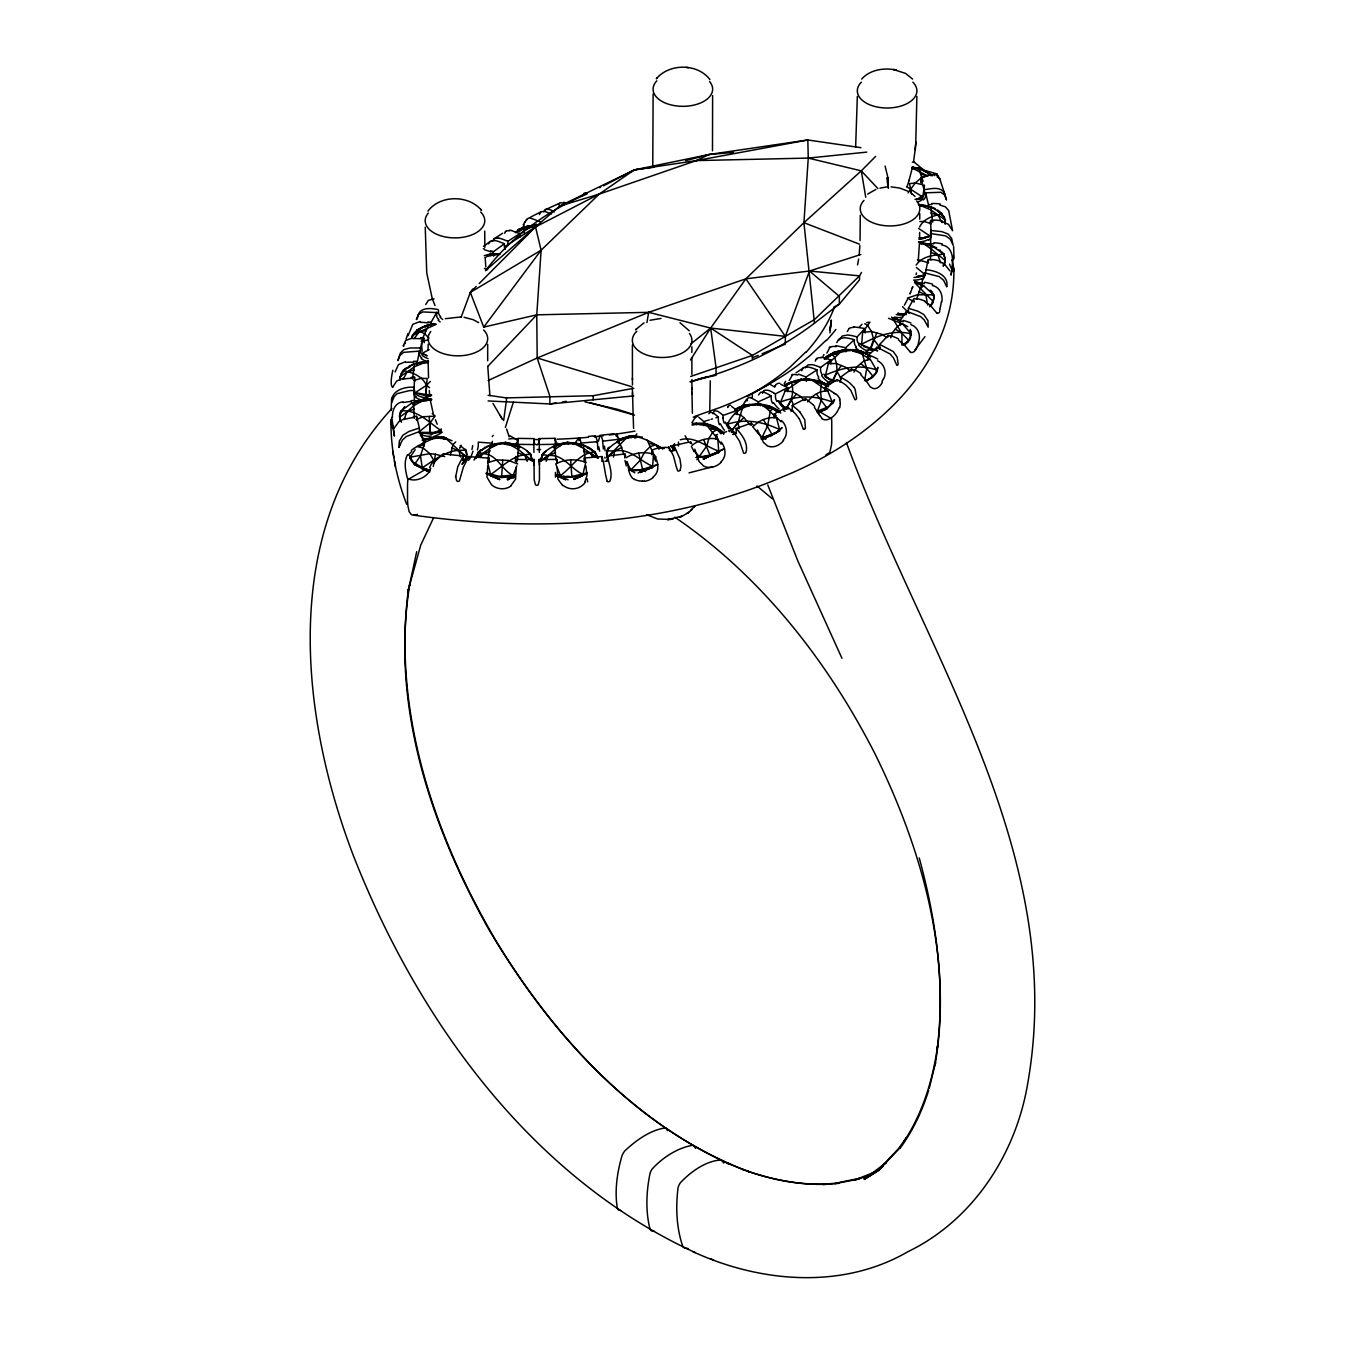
<?xml version="1.0" encoding="UTF-8"?>
<svg xmlns="http://www.w3.org/2000/svg" width="1345" height="1345" viewBox="0 0 1345 1345"><rect width="100%" height="100%" fill="white"/><g stroke="black" fill="none" stroke-linecap="round" stroke-linejoin="round"><path stroke-width="1.5" d="M414.462 400.457L414.462 403.113A5.918 4.724 10 0 0 414.697 404.492M411.183 377.357L414.563 377.239L414.563 380.013A5.918 4.892 -10.1 0 0 414.815 381.408M400.222 444.287L402.542 439.882L406.308 436.52L420.262 431.241L424.028 443.043M435.645 460.881A48.487 25.622 -68.6 0 1 439.142 457.451L443.346 453.887L463.252 456.056L463.252 458.779A5.918 1.748 -77.3 0 0 464.126 461.352M483.477 246.37L489.765 241.797A10.508 6.557 55.5 0 1 491.211 240.873L495.313 240.654A32.616 20.427 55.6 0 1 498.238 241.377L504.392 243.714L504.392 246.438A5.968 3.749 55.1 0 0 505.132 249.413M524.533 233.66L523.474 227.54L536.689 224.279M517.287 459.435L534.015 459.654L534.184 479.862L535.478 484.805A1.799 1.614 1.5 0 0 538.202 484.822L539.463 479.862L539.429 459.654L556.78 459.351L556.914 461.486M559.923 445.884L556.292 442.488L554.964 438.319L539.227 438.588L538.723 443.144L537.058 444.943L534.587 443.917L533.83 440L533.915 452.424M541.06 458.04L540.892 460.377L543.212 453.265L541.06 458.662M542.237 455.888L542.237 454.492C553.636 442.471 571.44 439.462 586.319 446.271M543.212 454.072L544.456 451.903M556.342 446.221L556.342 444.808L567.674 442.236L583.192 445.094L594.86 451.903L597.953 458.124L582.923 447.952L574.063 443.631L562.513 444.203L553.198 446.574L555.031 449.314L555.888 459.973M556.679 463.319L556.729 461.234M568.128 479.812L555.67 474.382M558.898 444.438L561.554 444.001M556.578 475.911L565.774 479.812L560.831 476.685L555.754 463.941C564.967 459.082 576.114 458.46 585.747 462.461L582.604 475.609L573.844 479.425L577.358 477.341M587.294 473.44C580.014 477.122 571.541 477.694 563.538 476.803L558.192 475.004M566.312 476.954L563.538 475.979M569.103 477.156L587.294 472.835M571.894 477.391L570.667 460.057M575.408 443.615L572.634 444.069L578.115 443.749L580.754 445.414M578.115 445.145L578.115 443.749M587.883 448.255L587.883 446.859L594.86 451.903L597.583 456.779M589.951 448.255L594.86 453.299M594.406 436.738L594.91 435.797L595.684 436.688A25.673 3.598 84.4 0 1 595.885 437.075L596.188 437.797A56.944 7.969 84.3 0 1 597.029 440.067L597.583 444.354A5.935 0.925 83.9 0 0 597.97 449.566M584.369 460.326L584.302 458.006L602.056 456.543L601.887 461.352M607.167 481.375A1.833 1.631 -20.1 0 0 609.907 481.107C614.261 470.077 604.796 458.309 608.125 447.969M606.629 454.98L606.595 452.643M642.389 437.091C629.208 435.931 615.287 440.101 606.83 450.743L606.595 453.45M606.948 456.695L606.629 454.358M607.352 449.432L609.167 447.179M607.537 458.595L606.948 455.888M608.394 459.839L607.537 457.182L625.98 438.453L629.712 436.049L638.959 436.57M617.843 441.194L620.146 439.159L629.712 436.049C641.985 435.999 652.459 442.993 662.799 448.726L661.942 448.272M620.146 439.983L622.601 438.487M625.19 437.747L622.601 439.092M627.846 438.369L627.846 436.974L630.57 436.923M626.451 461.688L631.377 470.75L634.874 472.868M634.554 479.459C630.67 478.669 628.619 469.977 628.619 470.162L634.167 470.599L628.619 469.355L627.274 461.907M634.167 470.599C643.33 471.288 678.754 455.249 640.153 472.515L645.112 469.001M636.975 470.464L639.766 469.573M638.085 473.036L645.146 468.749M645.146 469.573L647.718 468.211M647.718 468.817L650.173 467.337M650.879 467.102L640.102 472.398L652.493 467.522L653.569 454.173L647.214 440.118M653.132 93.965L652.779 165.334M651.938 451.886C649.5 448.036 671.02 445.935 668.768 448.591M670.802 445.599L674.736 450.625M673.189 449.364L671.878 446.826L674.517 444.119L671.878 446.826M693.751 424.583L693.751 423.776C704.461 421.641 715.893 425.339 723.711 432.905L723.694 434.3M696.542 424.734L696.542 423.339L692.675 423.507M692.978 423.625L708.025 425.877L723.711 432.905L717.104 429.677L712.934 431.964L708.949 438.268L706.781 446.036L696.878 459.755M699.35 424.448L696.542 423.339M701.821 456.527L696.222 457.468L701.821 456.527C713.506 456.543 744.239 437.68 703.923 458.998M701.821 457.334L704.578 456.308M704.578 456.93L707.268 455.753M707.571 425.726L707.571 424.331L705.083 423.288L691.885 424.986M704.881 424.129L710.16 425.239L722.383 431.745M703.401 459.183L712.312 454.408M712.615 426.735L710.16 425.239M712.615 95.613L712.48 150.808M712.312 455.215L714.666 453.601M714.952 427.744L712.615 426.113M714.666 454.223L716.835 452.492M717.104 429.072L717.104 427.676L714.952 426.937M708.815 413.705L710.496 412.226L712.783 412.797A25.639 10.491 71.6 0 1 713.338 413.117L714.245 413.705A56.91 23.268 71.6 0 1 716.7 415.639L718.314 417.034L718.314 419.724A5.935 2.522 71.1 0 0 719.457 424.717M716.835 453.299L718.835 452.458L717.793 439.109L705.083 423.288M734.807 409.569L743.247 405.534L759.135 403.5L775.208 409.687L778.873 412.545L778.873 411.15C762.245 398.053 735.95 404.61 727.561 424.179L727.561 425.592C744.474 442.589 730.032 430.4 727.09 422.868M729.293 430.77L731.411 430.097L731.411 432.434M750.022 424.852L744.02 417.74L738.052 422.683L732.067 430.097L732.067 431.51L735.799 433.258M734.807 410.175L736.841 408.359M736.841 409.166L739.044 408.476L739.044 407.081L743.919 406.493M741.414 406.509L739.044 408.476M749.232 405.887L749.232 404.475L754.797 405.097L752.006 404.492M752.309 397.38L752.309 393.564A307.097 177.305 0 0 0 790.49 366.714L805.588 352.188M760.396 405.736L760.396 404.341M778.873 411.15L772.904 408.577L770.265 411.2L767.692 425.726L761.69 438.167L776.115 432.451L782.101 427.643L776.115 433.073L762.48 439.529M765.793 406.207L763.119 404.996M764.397 437.444L767.02 436.15M768.348 406.98L765.793 405.602M767.003 436.755L769.525 435.326M770.786 408.073L770.786 406.678L768.348 406.156M758.479 394.926L760.665 392.202L764.111 392.353A25.689 13.5 64.2 0 1 764.834 392.606L766.011 393.093A56.961 29.943 64.2 0 1 769.155 394.741L771.223 395.951L771.223 398.641A5.935 3.194 63.6 0 0 772.702 403.5M762.212 439.411L779.579 430.921L779.579 429.526L776.435 417.774L766.936 408.46L759.135 403.5M774.182 415.723C772.484 412.663 789.061 406.711 788.052 409.099M803.032 368.295A10.508 6.557 55.4 0 1 804.444 367.303L808.564 367.084A25.689 16.09 55.6 0 1 809.421 367.252L811.388 367.79A59.785 37.425 55.6 0 1 814.549 368.9L817.02 369.892L817.02 372.582A5.935 3.732 55.1 0 0 818.819 377.256M853.756 387.108A10.508 6.574 55.6 0 1 855.168 389.462L856.63 398.355A1.833 1.11 -74.4 0 1 854.865 399.583L850.813 390.353L846.139 385.309A36.853 23.067 55.5 0 0 842.289 382.619L837.078 379.576L837.078 381.375M840.608 379.862L840.608 377.155L851.637 369.118L854.31 370.48M836.792 342.605L838.507 339.579A10.508 7.414 44.9 0 1 840.104 338.436L844.761 337.763A25.639 18.157 45.1 0 1 845.719 337.847L848.577 338.284A62.744 44.402 45.1 0 1 851.536 338.923L854.327 339.663L854.327 342.353A5.935 4.22 44.5 0 0 856.345 346.825M853.84 326.835L864.902 328.533L857.084 336.923L857.084 339.596A5.935 4.136 45.9 0 0 859.085 344.101M857.337 96.453L855.639 146.891M879.21 349.145A5.968 4.237 44.4 0 0 879.731 347.161L879.748 344.454L893.231 351.533L897.182 357.064L898.174 363.923A1.833 0.908 -80.9 0 1 896.812 365.285L893.5 357.921L890.104 353.97L877.007 347.195L876.99 348.977M908.043 312.578A5.968 4.59 31.4 0 0 908.363 310.998L908.379 308.291L917.878 311.216L923.813 314.545L927.949 320.598L928.185 327.188L924.234 319.959L920.737 316.647L906.513 311.267L906.513 312.864M916.886 96.47L915.743 143.579M919.745 219.235L919.761 213.569M946.611 286.687L943.602 280.264L939.096 276.549L924.62 272.9L924.62 275.422A5.968 4.808 18.5 0 1 922.334 279.256M931.059 174.867A48.487 32.751 -55.8 0 0 926.436 176.128L920.972 178.128L924.721 192.335A5.918 4.506 -34 0 1 922.519 196.723M931.446 259.955L928.084 259.518L925.562 272.48A5.968 4.808 15.9 0 1 925.41 273.573M925.646 192.823L925.646 195.529A5.935 4.573 -32.2 0 1 923.427 199.884M930.572 220.815L930.959 230.483L941.954 231.643L948.158 234.064L951.672 238.469L953.117 245.244L950.209 239.141L945.636 235.863L930.959 233.61L930.942 236.333A5.968 4.892 2.3 0 1 928.622 240.183M930.959 230.483L930.959 233.189A5.968 4.859 -0.3 0 1 928.638 237.073M420.598 337.696L423.91 338.318M424.028 443.648L424.011 445.43M516.699 463.369L516.665 461.755M678.485 446.052L678.485 442.051M826.671 385.628L826.671 384.216L817.39 380.618L817.39 382.03L828.57 386.536L826.671 384.216L817.39 380.618L806.462 378.584L800.678 380.265L785.177 390.857L780.05 403.584L786.253 408.964L791.415 399.583L796.576 394.068M781.243 404.744L779.108 400.944M782.689 406.039L781.243 403.937M784.354 407.451L782.689 405.433M798.157 380.349L798.157 381.156C808.782 377.995 784.606 382.619 784.37 385.662L795.517 380.618L806.462 378.584L826.671 384.216M786.253 385.578L788.321 383.392M790.591 410.628L793.012 410.746M788.321 384.199L790.574 382.518M790.574 383.14L792.978 381.593M795.517 380.618L795.517 382.014L792.978 382.4M817.424 411.166L817.424 412.579L826.671 408.998L833.816 401.819L834.505 399.532L828.554 406.694L817.424 411.166L821.526 399.616L820.467 391.731L821.543 382.199L828.016 386.435M845.669 349.465L841.18 351.516L828.352 363.537L825.174 376.684L832.891 381.358L837.078 371.506L841.281 365.521M824.418 359.384L825.914 356.929C838.776 348.103 856.698 346.943 869.98 355.45M826.788 377.71L823.796 374.162M822.602 357.451L826.015 358.308L827.612 355.937M828.638 378.836L826.805 376.886M827.612 356.761L829.546 354.861M830.672 380.047L828.638 378.214M829.546 355.483L831.664 353.701M832.858 403.651L827.763 390.924L812.262 380.265L800.678 380.265L791.415 382.165L784.925 386.368M831.664 354.525L833.95 353.886L833.95 352.491L845.618 349.313L861.54 351.381L857.353 352.289M833.95 353.886L836.388 351.97M836.388 352.793L838.961 351.415M838.961 352.02L841.617 350.81M855.504 350.322L855.504 351.717L852.73 351.146L855.504 350.322L860.834 351.717M861.557 345.682L862.633 332.333L869.946 322.178L866.634 322.548M863.339 353.163L865.726 352.928L865.726 354.34M863.54 345.715L863.54 346.522C894.913 355.971 865.003 347.582 859.758 343.328M869.072 379.408L875.461 373.54L877.881 367.252L877.209 371.472L874.2 375.692L866.953 380.568L869.072 378.802M870.568 349.515L876.738 332.938L882.001 334.35L886.759 337.578M877.209 371.472L870.282 359.35L862.111 354.239L852.612 350.373C843.029 351.213 832 352.255 824.418 358.577M894.677 319.589L894.677 318.177L899.519 320.85L897.182 319.236M900.746 314.394L897.989 312.948L897.989 314.343L906.345 314.596M903.537 314.478L900.746 313.57M898.578 339.949L903.924 345.278L905.689 343.933L910.397 337.494L910.313 329.357M905.689 343.933L907.236 341.865M907.236 342.672L909.59 338.94M909.59 339.764L910.397 337.494M910.397 338.099L910.868 331.055M911.187 335.292L911.187 333.896L902.646 323.96L888.541 318.277M912.633 167.083L912.633 168.478L915.34 168.596L912.633 167.083L922.905 169.604L932.169 175.876M906.648 186.669L922.603 197.026L917.643 199.531L922.603 198.421L924.503 185.139M917.979 169.05L915.34 167.772M917.895 283.19L915.323 281.828L920.35 284.064L917.895 282.568M919.862 275.86L917.055 276.666L925.343 274.8L916.382 267.52M920.501 169.857L917.979 168.428M921.88 243.949L919.089 242.621M919.072 239.023L929.832 235.879L918.534 228.415M922.636 275.506L919.862 276.465M920.249 205.163L923.023 206.155L920.249 205.785M924.62 243.596L927.26 244.857L921.88 243.126M921.863 238.519L924.603 237.443M911.708 167.318L918.82 168.075L930.74 174.194L930.74 175.59L925.141 170.865M927.26 236.838L924.603 238.048M930.992 305.281L933.834 298.456L933.649 294.841L931.328 291.277C935.363 295.833 934.287 303.096 929.63 306.794M932.942 302.659L932.942 301.263L914.533 282.517L923.746 285.846L933.649 294.841L933.649 296.236M939.331 211.989L937.482 210.055L944.375 217.739L945.232 224.144L944.375 217.133L939.331 211.384M943.215 266.31C947.048 261.401 944.896 254.339 940.222 250.859L940.222 250.035M941.702 252.137L943.904 254.104L945.249 259.988M942.341 215.133L942.341 213.72L930.723 206.844L918.719 204.44M944.123 264.679L945.249 259.181M943.904 255.516L943.904 254.104L929.815 244.42L918.5 241.814L936.675 247.699M945.148 261.905L945.148 260.51L931.127 248.909L923.645 243.764L919.795 243.579M945.35 221.32L945.35 219.924L930.387 209.685L918.4 204.608M539.295 452.408L539.244 439.613M928.084 261.132L928.067 262.275A5.918 4.758 26.2 0 1 928.033 262.847M928.403 205.97L928.386 207.248A5.918 4.59 -23.5 0 1 928.235 208.374M423.894 339.344L423.894 340.588A5.918 4.909 7.3 0 0 424.347 342.656M721.054 433.746L717.104 429.677L717.104 427.676M864.902 328.6L864.885 329.979M826.015 358.308L830.807 359.989L830.773 361.452M851.637 369.118L851.604 370.816M888.171 335.577L888.154 336.939M511.201 230.449L519.742 233.626L519.708 235.24M780.756 384.267L787.582 387.478L787.699 390.185A5.901 3.833 56.3 0 0 787.817 391.748M805.504 400.339L805.537 398.641L792.272 405.45L792.272 408.174A5.968 3.178 63 0 1 791.095 410.864M737.077 411.889L737.11 410.427L731.663 406.543M736.169 428.5C742.07 434.788 748.459 443.312 746.021 452.34A1.833 1.463 -53.5 0 1 743.634 453.147L739.615 441.328L734.891 434.082A5.968 2.488 70.6 0 0 736.203 431.241L736.169 428.517L751.283 423.103L751.233 425.474M913.928 300.338L913.911 301.297A5.918 4.455 40.7 0 1 913.877 301.868M455.753 477.172L456.644 480.703A1.866 1.664 23.9 0 0 459.385 480.989L463.453 466.883L468.766 456.594L489.16 458.174L489.109 459.872M492.438 441.311L491.984 444.623M555.485 445.918L555.25 440.639M619.171 440.672L617.12 434.62M690.473 441.832L690.422 443.362M710.294 380.837L709.723 412.377M556.78 459.351L556.729 461.032M607.066 461.251A5.968 0.891 83.4 0 0 607.503 458.796L607.469 456.005L624.887 453.954L624.753 457.939M919.56 238.115L919.661 232.366M416.395 393.85A5.968 4.842 2.2 0 1 414.058 389.983L414.563 377.239M516.295 467.253L515.538 479.24L510.865 485.713M864.885 330.282L864.869 331.156A5.901 4.607 33.2 0 0 865.188 332.972M930.959 233.61L930.437 246.286A5.918 4.724 -9.4 0 1 930.185 247.665M491.917 447.061L491.967 445.296M554.913 438.285L554.947 439.327M830.756 362.124L830.756 362.713A5.901 4.254 46.2 0 0 830.891 363.873M860.06 240.57L860.279 215.183M519.708 235.425L519.691 236.384A5.918 4.085 51.1 0 0 519.742 237.275M555.451 446.96L555.485 446.103M737.06 412.276L737.043 413.134A5.901 3.262 65 0 0 737.127 414.63M619.154 441.059L619.12 441.933A5.901 1.799 79.2 0 0 619.12 443.396M829.949 332.837L831.21 320.799M391.143 410.494L391.597 398.17M489.109 460.057L489.076 460.797A5.918 1.126 -80.2 0 0 489.076 461.923M953.857 268.327C955.757 367.807 869.273 441.496 784.152 476.18C667.86 526.298 537.311 532.536 413.201 515.101A12.424 7.179 -60 0 1 411.234 514.496L409.132 511.621L407.938 505.972A103.649 59.852 -60 0 1 407.535 500.138L407.535 484.637A111.5 64.375 -60 0 1 407.787 479.913M830.033 330.349L831.361 320.043L830.067 329.508M414.361 418.312L413.722 405.702L411.957 402.962L400.961 410.864C397.683 414.949 401.903 426.836 399.566 415.924M919.408 243.848L918.248 261.132M455.77 476.349L457.771 466.765L463.252 456.056M392.454 417.337C392.084 410.494 395.161 402.508 403.012 401.852M399.751 378.567L401.768 372.246L405.988 368.16L400.877 374.498L399.919 380.282M539.412 464.815L539.429 459.654M516.598 459.502L516.48 461.537L516.984 459.418M486.84 446.456L505.468 442.337L518.228 449.364L532.317 460.898L529.997 453.265L532.401 459.553M859.875 245.547L859.186 254.844M431.526 395.413L425.911 395.867L426.5 385.275C422.011 375.726 412.327 372.582 402.945 370.497L402.945 371.892M517.758 442.555L518.161 438.436M517.724 447.028L517.741 442.791M426.5 385.275L415.185 392.69L425.911 394.472L427.138 378.533L421.355 378.264L413.907 380.433M488.084 400.944L549.853 403.954L549.853 396.203L537.176 357.972L536.773 314.831L541.11 250.22L535.529 226.935L559.654 206.071L634.336 169.89L709.185 154.49L807.824 139.981L860.935 147.681M690.658 381.761C734.774 370.11 778.15 351.079 814.465 323.187L803.923 222.698L808.261 158.088L807.824 139.981L696.357 160.593L634.336 169.89L603.485 185.862M466.715 454.122L465.521 458.847L461.991 464.361C466.093 460.612 468.346 454.324 465.42 449.23M503.652 420.598L506.023 403.214M397.918 360.544L400.373 353.046L403.819 349.599L409.855 348.002L420.38 347.968L423.91 337.914M915.34 148.219L913.591 161.518M416.294 319.488L418.514 314.276L422.818 311.922L436.621 312.595L436.621 315.302A5.968 4.59 31.5 0 0 438.84 319.606M517.657 463.991L508.511 460.427L502.727 460.175L501.601 477.509L512.664 476.752L515.286 475.071L498.844 476.197L486.15 473.02M450.407 455.098L452.962 444.556L455.736 441.933M517.976 439.26L518.128 438.336M583.192 445.094L585.747 462.461M941.719 302.121C943.248 295.11 939.869 286.888 932.337 285.527M399.566 416.748L399.768 414.411M921.577 205.314L930.723 206.844L932.606 222.211M953.403 255.987L951.1 275.12L952.041 269.084M425.726 304.474L428.349 300.372L434.065 298.842M530.989 455.888L530.989 454.492C520.179 443.161 504.442 440.42 489.983 445.262L487.647 462.646L490.875 475.777L499.483 479.543L495.969 477.492M517.489 460.04L518.228 449.364L519.994 446.607L510.68 444.27L499.129 443.749L490.32 448.12L475.323 458.342C478.332 450.323 485.982 444.22 475.676 457.821L475.676 457.014M784.354 406.644L786.253 407.569C792.272 400.81 794.189 390.689 791.415 382.165L796.576 382.619M815.289 361.116L815.944 359.25M412.495 379.021L414.596 363.654L428.366 361.032M932.959 246.169L931.127 248.909L930.269 259.518M433.275 466.446L435.477 454.274L444.724 456.577M858.665 259.148L857.538 264.898M487.747 466.009L486.957 477.156L491.564 484.856A15.064 13.769 18 0 0 511.066 485.932M646.945 322.548L648.677 312.326L745.87 278.818L809.471 271.017L860.834 254.491M916.702 298.708L920.35 288.318L923.746 285.846M864.667 380.4L866.752 368.53L861.557 351.381L870.047 355.837M613.522 457.065L614.598 451.113C629.662 447.683 639.783 461.066 652.493 466.127M774.72 386.637L775.107 385.477M488.773 460.293L489.16 458.174M916.113 274.666L916.433 272.968M505.367 427.458L513.37 402.172M558.511 204.911L560.142 202.792L563.555 202.96M417.169 365.42A5.918 4.573 24.6 0 1 416.916 364.024L419.438 351.112L403.685 352.34L399.919 355.399L398.002 360.426M918.551 342C921.022 335.157 917.962 326.818 910.817 324.616M912.381 167.621L908.951 180.802M847.3 331.542L849.132 328.415M395.077 371.977L398.473 364.579L405.534 361.687M839.852 407.619L840.322 403.349M446.036 437.848L442.152 436.755L426.197 438.655L420.497 455.77L414.462 464.546L427.895 471.271M930.37 233.929L931.429 230.029M929.21 1088.391L935.532 1062.685L934.994 1065.442C953.437 958.464 922.031 849.183 874.889 753.62C827.595 661.084 761.304 576.131 674.887 517.22M416.715 551.652L408.073 591.783L408.46 588.992C392.32 712.665 434.57 836.876 496.877 942.29C553.266 1034.238 629.679 1118.956 729.393 1164.081L726.872 1163.055L744.373 1170.116L741.751 1169.057C768.852 1179.044 797.669 1185.13 826.637 1184.088L822.602 1184.289L835.598 1183.247L860.312 1178.153L854.277 1180.187L877.024 1171.159L866.499 1176.64L877.074 1170.688L867.037 1177.077L886.523 1162.349L881.732 1166.569L898.443 1148.68L906.446 1137.635L904.227 1141.048C922.855 1112.668 932.926 1079.514 937.566 1046.107L937.196 1048.831C945.316 984.843 936.103 919.812 919.223 857.942M539.328 214.578L541.194 211.602L545.112 211.518A36.853 19.368 64.2 0 1 548.356 212.913L550.895 214.309M399.768 415.033L404.694 406.812L400.961 412.259M924.62 272.9L921.106 285.157M417.858 316.63C419.304 306.996 430.45 308.072 437.663 309.468M408.09 335.695L412.781 324.313L420.144 321.539M907.018 186.905L909.203 180.011M417.606 317.403L416.815 319.471M399.986 444.96L399.095 447.364M504.913 444.018L505.468 442.337L516.766 444.876L516.766 446.271L506.039 444.522M928.672 1090.324C922.216 1110.92 912.952 1130.725 900.158 1148.159M712.917 413.756L713.943 411.486A10.508 4.321 71.7 0 1 714.867 410.746L717.558 411.217A25.639 10.457 71.5 0 1 718.112 411.52L719.76 412.646A62.744 25.589 71.5 0 1 721.475 414.041L723.072 415.437L723.072 418.127M732.067 430.097L738.052 422.7L743.247 405.534C754.679 403.988 768.365 404.105 777.393 412.209M870.568 348.103L873.662 339.293L871.476 331.509L867.508 325.204L864.717 323.691M578.501 438.235L574.231 444.388M801.67 370.716L803.032 368.295M546.171 461.352L548.256 455.568L555.031 449.314L562.513 444.203L567.674 442.236L568.296 443.917M391.967 401.936L394.219 396.573L397.229 393.631L409.065 390.689L414.041 390.386L414.428 400.053M404.072 419.606L406.913 411.906L413.722 405.702L426.466 398.675L431.762 399.448M461.167 317.168L470.33 292.403L472.667 289.057M861.54 272.413L859.522 275.86L809.471 271.017L785.346 336.368L785.346 344.135L762.077 353.769M392.622 387.326L396.624 381.089L403.096 378.264M883.665 378.87C887.196 372.313 884.001 363.587 877.629 360.813M805.403 428.13L804.781 419.774L799.888 412.007M890.676 337.797L892.895 332.064L897.771 326.011L902.646 323.96L907.774 326.633M910.548 292.487L909.96 293.983L912.818 286.603L912.213 288.133M391.866 401.869C390.84 390.807 404.29 386.435 414.041 387.259M762.413 393.379L763.691 391.008M839.381 339.999L842.222 336.031L847.501 335.023A25.639 18.107 45 0 1 848.476 335.09L850.057 335.308A56.91 40.199 45 0 1 854.294 336.183L857.084 336.923M488.571 243.899L489.782 241.865M514.799 476.113L507.553 479.913L512.664 476.752L516.816 465.891M422.952 327.037L414.008 333.896L411.469 338.587C413.688 329.037 425.491 325.002 434.132 323.943M428.635 339.881L421.254 341.294L428.971 324.498L435.914 324.027M826.872 353.096L829.562 348.052M492.018 241.528L494.758 238.435L498.861 238.216M543.767 211.686L544.691 210.173A10.508 5.531 64.1 0 1 545.885 209.316L549.332 209.467A32.616 17.098 64.1 0 1 551.786 210.476L554.409 211.854M430.316 469.153L430.77 468.195M805.285 367.908L807.992 364.882L812.094 364.646A25.689 16.039 55.4 0 1 812.952 364.831L814.364 365.184A56.961 35.592 55.4 0 1 818.096 366.462L820.568 367.454L830.807 359.989M430.249 469.304C427.357 478.08 413.84 482.838 407.333 478.097C405.467 470.599 403.618 461.923 407.468 454.745M830.672 379.24L832.891 379.962L837.094 371.523L836.54 363.587L834.539 356.98L831.899 354.357L825.897 359.182M460.225 447.297L460.915 445.75A5.128 2.909 -64.6 0 0 461.016 445.229M907.354 299.7L904.378 305.214M431.089 324.733L431.056 322.346L436.621 312.595M789.212 380.534L791.919 375.759M480.619 457.367L482.603 453.685L489.866 451.466M946.846 286.653C948.813 274.851 935.128 270.345 925.562 269.757M403.096 379.374L407.115 372.01L414.865 366.496L428.517 361.132M446.422 438.016L445.851 439.008M745.18 401.583L746.542 399.33M744.827 402.205L740.809 408.073M433.662 517.606L420.75 545.095L409.468 585.663L410.006 582.906C389.798 703.418 430.467 825.864 489.176 930.017C550.021 1032.943 635.731 1129.38 750.191 1172.134L747.534 1171.226C773.022 1179.985 799.956 1185.214 826.973 1184.256M525.256 221.454L523.222 224.817M584.974 481.611L586.958 475.424L585.865 465.807M853.907 372.128L857.454 366.311L864.112 360.83L870.282 359.35M908.379 308.274L913.944 298.54L917.172 299.296M582.318 195.681L584.318 193.041L586.958 193.058M636.79 433.914L636.017 435.057M690.456 359.972L710.664 328.062L745.87 278.818L803.923 222.698L861.288 170.849L875.629 156.407M943.232 265.503L943.501 263.401L939.499 261.67M906.513 311.267L899.956 320.799L899.973 322.935M680.15 470.195L681.007 466.076L679.931 458.897L673.946 445.531L687.463 442.471M427.71 470.8L414.462 464.546L410.83 459.872L410.124 457.199L415.185 449.583M525.979 220.311L526.668 219.386M431.241 399.717L426.5 398.675L415.168 401.247L415.185 402.643L423.137 400.793M691.868 422.818L695.415 417.169M430.904 400.154L427.037 400.339L426.483 398.675L425.928 399.482L431.543 399.919M427.912 211.182C440.168 194.739 468.615 194.706 481.51 210.341L480.77 209.383M505.401 231.659L504.947 232.382A11.348 5.447 -8.6 0 0 504.762 233.324M419.27 433.04L419.27 431.644L429.778 423.187L435.007 416.177L423.423 416.715L416.109 419.573M476.248 286.451L470.33 292.403L483.712 327.104L541.11 250.22L599.164 194.117L634.336 169.89L654.141 167.183M433.645 463.353L435.326 461.285M694.037 507.099L694.827 506.056L689.161 511.991L682.621 515.976L667.54 519.641L673.105 518.951L670.482 519.405M919.577 227.019C924.015 218.041 933.581 215.873 942.341 213.72M783.143 440.101C788.557 434.435 786.758 424.97 781.395 420.497M414.68 337.898L419.102 331.98L435.965 324.464M914.802 350.103L924.973 336.654M657.083 77.825L656.343 78.783C669.238 63.165 697.668 63.215 709.941 79.607M636.084 329.306L644.036 322.834M635.597 329.945L636.336 328.987M899.956 1147.907L878.201 1170.553L883.009 1166.384M587.109 193.932C547.835 210.375 511.302 236.636 485.478 270.681L535.529 226.935L599.164 194.117L696.357 160.593L709.185 154.49L733.529 152.422M424.499 440.403L422.111 440.151L435.074 437.73L440.773 438.369L442.152 436.755L452.021 440.757M807.639 401.852C812.212 395.396 819.677 390.689 827.763 390.924M391.983 408.443C280.382 528.972 299.044 713.203 353.298 855.437C417.774 1019.93 531.09 1177.228 695.264 1252.598M861.641 79.086C870.047 69.553 884.354 67.502 896.274 70.024L893.551 69.536L905.555 73.403L912.599 79.086M720.954 461.907C726.888 456.695 725.762 447.549 721.189 442.034M488.016 366.143L536.773 314.831L648.677 312.326L710.664 328.062L785.346 336.368L814.465 319.589L859.522 275.86L859.522 279.844L839.347 304.121L814.465 323.187M825.931 340.419L810.631 355.03A331.324 191.293 0 0 1 769.424 383.998L752.309 393.564A307.148 177.321 0 0 1 747.181 396.456M631.377 469.355L640.624 459.872L644.356 452.408L650.19 446.607L655.755 444.825L662.799 448.726M859.371 326.986L862.01 324.279M879.748 344.454L888.171 335.426L891.163 336.502M430.366 381.392L426.533 385.275L429.526 387.696M690.708 510.68L692.12 509.251M916.164 265.015C922.586 255.802 933.834 255.247 943.904 254.104M479.224 283.476L535.529 226.935L530.535 227.339M854.327 339.663L845.652 347.767L845.669 349.196M877.007 347.195L867.659 355.921L867.693 358.056M929.63 305.988L930.992 304.659M393.95 428.483L398.809 421.742L405.181 418.345M834.505 351.886L829.865 356.274M908.077 192.89L915.222 183.004L921.712 177.473L930.74 174.194M833.95 352.491L831.899 354.357L837.868 354.256M653.031 477.122C659.218 472.532 658.747 463.857 655.536 457.653M753.2 426.533C759.101 420.279 767.827 416.731 776.435 417.774M544.456 452.508L545.936 451.231M607.537 457.182L614.598 451.113L606.83 450.743M409.704 455.888L413.016 462.041L422.414 467.673C436.116 459.015 448.759 448.171 466.127 450.508L460.192 445.615M411.267 450.424L413.52 448.692M485.326 257.567L491.984 253.549L499.903 254.356M560.831 475.289C572.314 466.95 579.342 452.962 594.86 451.903M518.699 235.039L524.533 230.331L536.588 224.481M691.145 343.681L710.664 328.062L752.393 355.433L752.393 359.014M867.643 194.083L875.83 189.426M513.067 445.968C520.414 440.874 518.867 437.411 508.729 439.008M599.668 187.644L600.61 187.207M493.682 256.206A5.918 3.295 59.3 0 1 493.413 254.424L493.363 251.767L504.392 243.714M873.863 1173.361L881.496 1167.544M687.497 513.185L688.606 512.361L686.959 513.571M540.892 459.57L540.993 460.915L548.256 455.551L555.535 452.677M540.993 460.915L548.256 455.568C563.067 453.786 570.599 468.716 582.604 474.213M596.44 442.051L598.592 440.74L599.887 435.931A10.508 1.48 84.4 0 1 600.206 435.292L601.114 436.15A25.673 3.564 84.2 0 1 601.316 436.537L601.753 437.562A59.768 8.289 84.2 0 1 602.459 439.529L603.384 448.961M487.546 255.752L498.961 254.575L491.984 253.549L488 255.079L490.74 255.819M485.259 447.044L481.375 450.39M508.074 245.177A5.968 3.648 56.2 0 1 507.939 244.017L507.922 241.293L519.742 233.626M817.02 369.892L806.042 377.003L798.459 374.145M837.078 379.576L825.258 387.242L825.309 389.915A5.918 3.9 48.5 0 1 825.141 391.21M692.087 445.363C699.181 439.546 708.832 437.209 717.793 439.109M532.721 225.59L523.474 227.54L518.329 229.575L516.446 231.861L527.576 227.406L527.576 225.994L532.939 226.044L530.216 225.741M490.875 474.382C503.669 465.79 514.21 453.383 530.989 454.492M905.689 343.311L903.941 344.471L910.565 352.44M493.649 239.124L502.677 233.206M795.971 372.817L803.352 367.992M515.37 232.803L523.474 227.54L528.619 227.961M505.653 246.068L535.529 226.935M475.323 458.342L482.603 453.685C496.793 453.652 501.399 469.556 512.664 475.357M462.747 460.511L466.194 458.376L466.194 456.964L446.456 438.991L440.773 438.369M422.179 443.514L435.074 437.73L442.152 436.755L446.237 438.268M405.988 368.765L409.906 366.849L409.889 365.453L407.838 367.656M470.33 292.403L541.11 250.22M861.557 344.286C877.192 335.981 893.214 329.256 911.187 333.896M478.349 453.517L478.349 452.122L489.983 445.262M402.945 370.497L414.596 363.654L427.575 362.343M407.821 479.627L426.718 468.699M937.532 175.623C943.652 186.703 936.574 170.176 934.271 175.691M833.85 307.097L839.347 304.121L839.347 296.354L809.471 271.017M787.75 387.562L775.443 393.9L773.358 392.673M540.287 221.807L531.914 218.579M429.122 349.666L422.33 353.231L427.105 355.921L424.65 354.441M863.91 1178.539L874.048 1173.244M734.757 409.956L743.247 405.534L747.433 406.459M626.215 457.72C634.252 452.542 644.474 451.416 653.569 454.173L656.091 457.014M903.352 344.253L908.531 341.546L908.547 340.15L901.94 333.358L895.333 329.037M614.598 451.113L621.642 447.498L620.163 444.253L616.767 441.765M422.784 440.403L426.197 438.655M530.502 217.133L540.74 211.922M424.028 442.74L418.564 445.582A48.487 29.842 -50.7 0 0 413.957 448.389M771.223 395.951L758.277 401.852L751.989 398.305M416.95 331.542L416.95 330.13L428.971 324.498M865.205 380.87L872.703 377.357L872.703 375.961L866.752 368.53L860.783 363.57M488.151 380.517L537.176 357.972L648.677 312.326M511.335 476.819L514.916 475.155M545.381 209.685L559.285 203.33M825.174 375.272C841.92 367.538 859.287 364.142 877.209 370.077M573.844 479.425L580.838 476.281M761.085 438.974L770.332 434.956M774.031 433.342L779.579 430.921M817.676 412.898L826.671 408.998L826.671 407.602L816.381 394.085M507.099 479.123L512.664 476.752M511.251 478.332L514.967 476.752M872.451 1173.882L858.547 1179.094L835.195 1183.634M705.839 377.071L689.935 381.761M752.376 357.787L758.193 355.383M703.149 458.779L718.835 452.458M414.176 409.048L406.913 411.906L399.65 417.253L399.65 418.648M573.558 479.156L582.604 475.609M518.329 230.97L518.329 229.575L527.576 225.994M411.452 364.848L414.596 363.654M681.949 516.278L679.477 517.22L681.528 516.446M737.11 410.427L723.072 415.437M421.977 432.35L433.157 432.468L441.11 430.619L441.126 432.031L430.366 433.779L421.977 433.157L419.27 431.644M690.658 376.449L752.393 355.433L785.346 336.368L745.87 278.818M780.05 402.189C797.568 395.279 815.373 395.262 832.874 402.256M494.977 443.9L492.354 445.565L494.977 445.296L494.977 443.9L500.458 444.186L497.684 443.749M718.314 417.034L715.893 417.824M694.844 416.345L720.079 407.468A331.374 191.309 0 0 0 769.424 383.998L774.67 387.024M726.653 431.627L723.442 432.636M712.497 418.9L711.034 419.354M722.467 432.939L720.685 433.477M709.286 419.892L708.025 420.279M559.654 206.071L599.164 194.117M414.378 369.825L407.115 372.01L399.852 376.667L399.852 378.079M706.327 420.783L707.167 420.531M704.629 421.288L705.486 421.035M716.666 434.687L717.574 434.418M487.647 462.646L496.961 459.906L502.727 460.175M484.217 255.701L491.984 253.549M620.146 439.159L617.843 439.798L629.712 436.049L631.578 437.596M650.173 468.144L652.493 467.522M413.234 416.698L416.597 416.277L419.354 428.046L409.065 431.409L402.945 435.192L399.398 440.941L398.809 447.431M746.542 405.198L749.232 404.475M685.664 160.66L709.185 154.49M650.022 320.278L661.067 318.412M445.397 318.681L460.999 316.932M689.077 472.852L712.783 466.732M411.957 402.962L427.037 400.339M427.037 438.991L432.384 437.646L443.531 437.613L443.531 439.008L446.237 439.092M879.933 188.149L886.607 186.972M419.018 446.103L424.381 444.791M727.561 424.179C745.5 418.345 762.867 421.708 779.579 429.526M769.525 436.133L771.879 435.578L771.879 434.183L763.506 419.724M416.244 514.765L413.924 515.118M483.712 327.104L536.773 314.831M410.124 457.199L429.795 453.652L435.477 454.274M415.168 401.247L426.466 398.675M426.146 330.517L419.102 331.98L412.058 335.914L412.058 337.309M429.677 438.336L435.158 438.504M427.811 325.406L425.306 325.86L425.323 327.272M488.084 395.279L506.426 397.901L593.212 395.716L633.781 388.301M924.738 189.628C931.396 188.703 941.618 185.946 944.778 194.033M915.003 199.346L917.643 198.909M931.48 174.833L933.733 174.631M556.04 402.979L549.853 403.954L633.781 395.901M562.244 401.987L566.38 401.331M680.301 439.798C694.625 435.578 706.041 447.078 718.835 451.063M619.204 439.227L603.014 441.126M698.038 379.156L716.044 375.305L716.044 367.538L710.664 328.062M412.663 337.814L405.635 340.554L403.281 345.934M707.268 456.577L709.841 456.258L709.841 454.862L703.704 439.68M601.198 435.225L613.858 433.746M696.357 160.593L808.261 158.088L866.735 152.119M597.583 441.681L581.124 443.026L581.174 444.842M862.633 332.333L871.476 331.509L876.738 332.938M670.23 519.422L657.671 519.002L646.575 514.698M588.454 436.419L595.045 435.83M816.381 382.652L821.509 382.199M411.082 400.692L414.462 400.44M688.203 1248.547L684.958 1248.21A11.92 7.515 -65 0 1 682.823 1246.512C676.417 1228.035 675.56 1206.902 678.115 1187.517A11.97 7.549 -65 0 1 680.318 1182.776C690.691 1171.865 705.469 1161.021 720.701 1160.012A11.92 7.515 -65 0 1 722.837 1161.71L723.694 1163.072M822.972 1184.575L839.263 1183.314M422.364 362.192L419.657 363.722L419.657 362.326L427.945 362.629M764.397 436.637L761.69 436.772L757.454 432.905M919.879 221.589L923.746 221.421L931.194 223.623M933.649 294.841L917.374 294.774L907.354 298.136L914.297 301.734M555.535 444.287L539.295 444.556M654.46 1231.347L652.611 1231.213A11.97 6.91 -60 0 1 650.139 1229.464C645.348 1211.391 646.306 1191.182 650.139 1172.924A11.92 6.876 -60 0 1 652.056 1169.141C662.379 1157.742 677.224 1147.957 692.389 1145.335A11.97 6.91 -60 0 1 694.861 1147.1L695.567 1148.395M903.537 313.856L906.345 313.788M841.617 351.617L844.357 351.566M825.948 454.778L829.764 452.525L831.479 444.96A113.501 65.518 60 0 0 831.748 440.672L831.748 422.027A119.94 69.251 60 0 0 831.58 418.934M639.766 470.397L642.49 470.346L642.49 468.951L638.757 453.265M537.126 449.566L540.623 449.549M425.911 394.472L431.526 394.808M931.766 204.541L928.403 204.575L925.646 192.806L940.895 192.285L944.543 194.907L946.46 199.783M566.312 476.349L569.103 476.349M533.881 444.573L518.43 444.354M828.352 363.537L836.54 363.587L846.039 367.454L850.225 371.136M413.554 361.284L416.916 361.351M519.069 438.403L533.225 438.604M766.936 408.46L772.887 408.577L770.786 406.678M634.167 469.775L636.975 469.859M919.072 237.611L921.863 237.695M620.802 1210.483L619.137 1210.214A11.92 6.187 -55.4 0 1 617.456 1208.785C614.346 1191.3 617.136 1172.235 622.163 1155.22A11.97 6.221 -55.4 0 1 624.904 1150.782C635.983 1140.51 650.123 1130.035 665.203 1127.967A11.92 6.187 -55.4 0 1 666.885 1129.413L667.456 1130.607M560.831 476.685L563.538 476.803M933.918 220.546L930.538 220.429L930.538 223.186A5.918 4.892 10.8 0 1 930.387 224.312M917.424 259.669L928.588 262.763M923.023 205.348L925.73 205.482M492.018 443.178L478.299 442.169L478.299 444.859A5.884 1.748 -77.4 0 1 477.408 449.936M835.867 345.631L845.652 347.767M930.437 243.613L933.817 243.882M509.469 230.214L510.932 230.398M820.921 357.249L822.081 357.366M891.079 186.854L899.721 188.065L908.11 191.259M814.751 380.366L812.027 380.063L814.751 381.173M427.828 321.926L431.056 322.329M785.177 390.857L792.474 391.698L800.678 396.456L804.159 400.507M710.479 428.921L717.087 429.677M937.146 174.009L923.897 170.159L914.23 162.173M483.292 248.758L484.334 248.909M486.15 473.625L490.875 475.777L501.601 477.509M939.819 205.012L945.451 206.844L948.679 210.577L952.579 230.735L948.477 224.329L941.988 221.488M927.26 244.033L929.815 244.42M686.286 67.368L688.438 67.704M425.911 395.867L417.74 393.648M422.414 467.673L430.013 470.817L422.414 469.069L420.497 455.77M921.09 282.954L924.402 283.543M400.961 410.864C417.774 409.62 428.282 422.145 441.11 430.619M542.237 454.492L548.256 455.551M530.317 218.176L531.561 218.478M464.059 317.269L473.137 319.673L478.652 322.632M585.025 401.852L617.237 409.25L632.52 414.109M648.693 443.362L655.738 444.808L659.067 449.264M936.91 313.217L930.269 305.197L925.108 301.936M922.653 184.702L915.222 183.004L909.523 183.626L910.884 190.284M920.501 169.05L925.141 171.672M634.621 415.117L589.631 402.592M941.904 245.076C949.755 245.765 952.815 253.785 952.411 260.644M808.261 158.088L861.288 170.849L877.898 188.586M918.82 168.075L920.619 174.177L927.781 175.943L911.86 167.89M734.505 413.47L740.692 414.983L744.02 417.74M417.219 446.54L423.288 448.104L429.795 453.652L434.099 460.948M750.594 397.851L751.485 398.12M899.956 320.799L903.083 321.724M583.427 451.298L590.674 453.467L597.953 458.124M537.176 357.972L631.864 386.738M930.824 213.014L938.087 215.234L942.055 222.614M914.751 281.374L922.67 283.896M555.67 475.004L558.192 475.811M692.742 1251.573C759.69 1282.542 842.104 1289.889 907.825 1251.741C973.36 1220.1 1016.181 1153.623 1027.815 1082.893C1068.35 851.385 921.796 649.618 846.425 442.623M490.69 250.742L493.363 251.75M478.349 452.122L482.603 453.668M930.723 206.844L935.447 208.66M803.923 222.698L859.371 244.117M517.775 452.727L525.038 455.568L532.317 460.898M490.875 475.777L499.802 479.291M422.414 469.069L429.727 471.977M930.622 252.238L937.885 255.13L940.676 262.83M484.469 268.445L487.647 269.723M710.362 1258.701L712.984 1259.761M893.349 317.723L900.242 320.581M867.659 355.921L870.518 357.148M507.922 241.276L502.711 239.242A36.853 23.016 55.4 0 0 498.861 238.2M492.539 476.449L499.483 479.543M806.042 377.071L806.092 379.66A5.901 2.942 63.3 0 0 806.378 381.442M451.87 447.851L459.015 451.18L466.194 456.964M832.891 379.962L835.279 381.123M918.854 291.546L925.898 295.16L927.697 305.063M675.324 450.02L670.802 446.405M840.608 377.155L846.762 380.769A32.616 20.377 55.4 0 1 849.687 382.871L853.789 387.074M509.671 435.679L518.178 440.454M679.998 322.716L689.212 330.769M818.079 410.847L831.563 418.682M938.524 249.867L940.222 250.859M825.258 387.242L833.799 392.908M698.929 417.387L703.788 421.54L703.838 423.641M805.537 398.624L813.204 404.811M944.324 263.906L949.923 270.9M562.714 485.629L557.973 479.19L557.166 467.505M432.233 413.554L434.754 415.706M788.052 407.501L793.214 411.688A32.616 17.149 64.2 0 1 795.668 414.041L799.115 418.648M792.272 405.45L796.66 408.947A36.853 19.318 64.1 0 1 799.888 411.99M860.699 374.482L867.037 381.98M774.132 413.856L776.199 415.588M834.068 393.127L835.531 394.404M757 485.965L772.265 498.743M527.257 451.247L529.997 454.072M416.95 330.13L424.65 333.745L429.021 338.083M912.297 193.966L915.003 196.488M930.034 290.133L931.328 291.277M673.189 448.558L674.736 450.003M751.283 423.103L753.099 424.936M607.183 481.359L605.435 474.062M902.529 306.593L909.136 313.368M813.439 405.047L814.683 406.442M821.778 418.06L819.744 415.235M731.411 430.097L734.891 434.082M437.949 312.914L436.604 312.208M694.154 450.693L699.03 456.392M717.339 436.873L715.775 434.956L715.826 437.007M891.634 317L901.94 333.358L901.957 345.329M685.109 435.746L689.027 442.606M873.662 339.293L880.303 348.17M757.37 429.98L763.439 442.337L767.491 445.952A15.064 11.248 -60.7 0 0 770.08 446.506M690.473 441.748L691.75 443.749M400.625 420.817L401.516 422.246M492.959 403.416L501.887 418.514M668.768 446.624L673.458 455.972L675.644 464.344M500.121 415.302L502.442 419.522M590.69 453.484L592.691 457.166M837.094 371.523L841.113 378.887M867.34 382.552L870.165 386.788L872.787 388.335A15.736 8.625 -79.3 0 0 882.303 382.484M651.888 449.835L652.897 451.87M819.021 413.823L818.332 412.327M694.743 449.146L699.013 461.369L703.62 466.076A15.652 13.248 -46.4 0 0 721.256 462.192M621.642 447.498L623.811 454.677M841.97 658.31L798.073 561.504L767.776 484.94M435.41 419.774L437.209 424.247M432.754 299.817L435.023 305.584M946.359 199.632L945.014 194.689M839.599 400.053L840.087 401.651A11.348 11.096 -38.5 0 1 840.289 403.349M506.628 429.038L509.167 436.856M910.313 330.181L910.868 331.66M579.745 438.218L581.09 442.892M465.42 450.037L466.715 454.728M525.054 455.585L527.173 461.352M923.107 181.306L920.619 174.177M791.432 399.583L793.483 405.366M624.887 453.954L625.61 456.056M939.55 178.196L944.879 194.302M406.711 504.341C396.271 477.475 390.689 448.894 390.941 420.06M432.165 298.187L426.735 272.9L425.239 227.187M886.826 177.843L888.154 187.829M602.207 457.081L602.812 459.334M607.923 457.586L608.293 459.015M413.604 386.839L414.663 390.739M433.157 413.083L430.501 401.129M603.182 460.78L605.368 473.322M459.032 451.18L460.511 457.065M885.094 166.074L887.919 177.658L888.389 187.997M409.704 456.695L410.124 458.595M584.302 457.989L584.739 460.108M738.052 422.7L739.094 428.635M489.899 395.615L487.764 366.277M861.288 170.849L865.743 197.244M392.824 451.365L393.85 457.485M394.421 460.78L395.447 466.883M675.762 465.051L677.577 470.733A1.833 1.564 -39.1 0 0 680.183 470.212M392.74 425.76L394.421 436.099L391.798 417.253M429.274 390.47L429.795 395.968M555.149 439.428L555.233 440.42M539.227 438.554L539.244 439.479M421.439 343.278L422.162 351.247M485.814 266.882L485.141 257.618M429.223 416.446L430.366 433.779M429.795 423.187L430.366 432.384M633.579 428.416L632.486 392.656M692.389 413.318L691.952 392.219M953.605 246.438L954.059 258.761M651.955 452.155L651.972 452.525A5.918 1.984 73.4 0 1 651.636 454.66M584.386 460.427L584.386 460.713A5.918 1.194 79.8 0 1 584.369 461.94M715.843 437.276L715.843 437.646A5.918 2.724 66.3 0 1 715.691 439.109M581.191 445.313L581.225 446.893M428.517 377.928L428.164 361.2M774.182 416.177L774.199 416.546A5.918 3.362 58.2 0 1 774.064 417.824M758.345 405.349A5.901 2.337 70.4 0 1 758.294 404.475L758.328 403.853M443.362 455.484L443.346 453.904M540.387 439.529A332.366 191.898 0 0 1 533.73 439.512L533.797 438.554L533.797 440.118M758.294 403.197L758.277 401.852M867.693 358.241L867.693 358.594A5.918 4.321 36.9 0 1 867.508 359.905M845.686 350.137L845.686 350.406A5.901 3.547 54.8 0 0 845.938 351.869M899.99 323.388L899.99 323.388A5.918 4.59 23 0 1 899.771 324.817M484.839 247.463L484.721 231.105M431.089 325.002L431.089 324.817A5.918 4.27 38.4 0 0 431.241 326.146M632.385 345.127L632.436 379.845M534.015 459.654L534.015 464.899L534.167 461.755M921.106 285.443L921.106 285.527A5.918 4.724 6.8 0 1 920.871 286.973M691.918 387.545L691.969 394.304M632.453 387.898L632.503 394.741M487.697 360.863L487.663 344.27M920.972 180.499L920.972 178.28M691.935 389.546L691.902 379.593M632.419 377.962L632.453 384.989M416.597 416.378L416.614 419.052A5.918 4.775 -25.1 0 0 416.849 420.43M775.443 393.9L775.443 396.59A5.935 3.077 64.5 0 0 776.889 401.466M691.885 374.414L691.868 357.955M673.946 445.548L673.946 448.255A5.968 1.715 77.3 0 1 673.122 450.861M468.766 456.594L468.783 458.191M438.487 310.073L438.504 312.326A5.968 4.523 33.3 0 0 440.706 316.647M432.384 437.646L432.384 439.042M428.113 344.286L428.113 349.919M420.38 347.985L420.38 350.692A5.968 4.758 18.2 0 0 422.683 354.794M420.279 432.838L420.262 431.257M419.438 351.112L419.438 353.819A5.968 4.808 16 0 0 421.758 357.904M419.354 428.063L419.354 430.77A5.935 4.539 -31.7 0 0 421.607 434.149M414.041 390.403L414.041 393.11A5.968 4.876 -0.3 0 0 416.378 396.96M887.919 177.658L887.919 181.726M820.568 367.454L820.568 370.144A5.935 3.631 56.2 0 0 822.333 374.835M691.868 346.775L691.868 352.373M593.212 395.716L593.212 399.868M506.426 397.901L506.426 401.987M709.555 81.524A29.775 17.182 0 0 1 682.184 106.322A29.775 17.182 0 0 1 656.814 80.818M916.752 201.162A29.775 17.182 0 0 1 889.264 225.926A29.775 17.182 0 0 1 863.994 200.388M689.43 333.442A29.775 17.182 0 0 1 659.991 357.451A29.775 17.182 0 0 1 636.824 331.257M480.669 212.022A29.775 17.182 0 0 1 456.039 237.88A29.775 17.182 0 0 1 428.282 213.098M912.835 82.146A29.775 17.182 0 0 1 906.295 103.969A29.775 17.182 0 0 1 867.945 103.969A29.775 17.182 0 0 1 861.388 82.146M636.286 435.612A307.803 177.708 0 0 1 634.151 436.015M695.079 416.597A332.366 191.898 0 0 1 693.213 417.169M634.924 431.106A332.366 191.898 0 0 1 609.218 435.007M603.317 435.73A332.366 191.898 0 0 1 594.44 436.688M588.505 437.259A332.366 191.898 0 0 1 556.998 439.193M834.287 307.585A308.005 177.826 0 0 1 806.008 352.323M835.884 329.441A332.45 191.931 0 0 1 826.385 340.554M801.267 378.752A348.624 201.279 0 0 1 798.577 380.568M483.595 329.962A29.775 17.182 0 0 1 459.385 355.803A29.775 17.182 0 0 1 430.787 331.509M417.404 514.462A50.74 29.304 -60 0 1 416.227 514.832M408.376 455.249A13.265 8.524 -51.2 0 1 411.789 451.449M484.62 249.851A45.511 25.723 46.5 0 1 490.858 251.918M432.485 298.523A15.652 3.211 -67.3 0 1 432.165 299.128M420.397 322.346A45.478 31.54 23.6 0 1 427.945 322.918M407.871 333.577A15.669 1.11 -73.6 0 1 406.089 339.024M405.349 343.21A15.955 2.219 -75.7 0 1 405.114 343.698M403.971 346.085A15.585 2.152 -75.6 0 1 403.382 345.564M412.865 338.688A45.511 38.03 22.1 0 1 420.632 338.738M405.786 362.427A45.562 33.137 10 0 1 413.638 362.175M392.639 387.141A14.913 3.413 -77.5 0 1 392.875 370.262M403.315 379.105A45.579 38.82 4.1 0 1 411.251 378.332M403.231 402.542A45.764 33.709 -3.5 0 1 411.133 401.516M393.95 428.332A15.064 3.379 -84.1 0 1 391.227 419.253M405.417 419.136A45.478 38.45 -12.7 0 1 413.302 417.606M505.501 231.727A9.919 5.582 26.4 0 1 505.972 231.357M505.838 231.273A12.021 7.044 44.7 0 1 509.688 230.819M400.238 444.842A14.442 5.817 -54 0 1 400.491 444.186M442.757 319.454A17.67 14.694 37.6 0 1 440.084 317.269M440.185 321.909A17.67 14.291 29.7 0 1 438.134 320.312M428.063 358.678A17.653 15.35 20.1 0 1 422.179 355.349M428.399 361.99A17.653 14.812 12.7 0 1 421.153 358.543M430.938 395.783A17.889 14.072 -4.2 0 1 428.198 396.153M428.248 396.909A17.855 15.686 0.6 0 1 426.903 396.943M426.903 397.817A17.67 15.552 0.6 0 1 415.992 394.354M426.886 400.642A17.67 14.896 -4.9 0 1 415.891 397.532M428.231 399.784A17.872 13.248 0.4 0 1 426.903 399.801M430.871 398.591A17.889 13.383 0.5 0 1 428.147 398.86M441.362 428.937A18.712 13.467 -35.2 0 1 431.678 434.099M431.409 435.999A18.191 15.03 -38.8 0 1 421.372 434.536M422.498 437.31A5.918 4.506 -34 0 1 420.296 434.519M432.468 438.857A18.342 14.223 -39.4 0 1 422.195 437.781M442.236 432.165A18.376 12.677 -29.2 0 1 433.191 436.654M424.062 445.968A5.918 4.102 -45.3 0 1 424.011 445.43M937.213 174.245A111.5 64.375 -60 0 1 937.398 177.153M912.364 162.257A13.265 6.305 -65.7 0 1 914.264 162.072M563.723 202.238A45.511 25.841 73.6 0 1 565.404 202.893M524.18 224.934A15.114 7.683 -54.7 0 1 519.254 231.743M525.054 222.446A11.348 1.614 -64.4 0 1 525.693 221.37M526.803 219.857A9.919 4.573 -89 0 1 527.19 219.369M527.223 219.185A12.021 6.506 74.7 0 1 530.249 217.856M764.801 438.319A11.432 6.607 0.1 0 1 765.843 439.378M644.356 470.515A11.432 6.624 0 0 1 645.482 471.624M511.705 476.315A11.432 6.624 0 0 1 513.857 477.929M429.576 467.539A13.265 6.624 -67.7 0 1 433.258 461.654M776.317 417.219A45.511 18.611 59.9 0 1 781.092 421.809M783.597 440.538A15.736 12.29 -59.2 0 1 770.231 446.725M752.813 426.886A45.528 21.52 73.3 0 1 756.798 431.863M717.574 439.176A45.528 13.131 67 0 1 721.155 444.186M691.347 446.422A45.478 15.72 80 0 1 694.037 451.752M653.367 455.938A45.478 7.078 73.6 0 1 655.62 461.167M653.317 477.425A15.669 13.954 -29 0 1 644.238 481.375M644.238 481.056A15.955 13.601 -29.1 0 1 642.456 481.241M642.473 481.006A15.585 13.299 -29.2 0 1 634.605 479.392M624.954 460.427A45.511 9.432 86.2 0 1 626.249 465.891M587.092 478.786A45.562 0.942 79.8 0 1 587.664 481.863M585.445 481.863A14.913 14.19 12.3 0 1 563 485.31M555.418 472.448A45.579 3.11 -88.2 0 1 555.451 477.206M515.354 461.369A45.764 4.876 85.5 0 1 515.808 456.392M489.328 451.281A45.478 2.724 -83.1 0 1 489.95 450.424M821.576 418.396A15.114 9.65 -66 0 0 831.395 417.774A15.114 9.667 -66 0 0 839.246 407.468M819.66 415.706A11.348 4.035 72.8 0 1 818.87 414.226M817.272 411.435A9.919 1.379 63.6 0 1 817.575 412.091M814.414 407.434A12.021 4.674 61.7 0 1 817.104 411.738M455.602 477.206A14.442 10.457 -68 0 1 455.602 476.399M805.453 428.147A1.833 1.328 -64.3 0 1 803.301 429.173L800.309 421.153A10.508 5.514 64 0 0 799.149 418.614M779.814 383.275A13.332 7.767 68.3 0 0 775.796 384.737A10.81 5.8 45.5 0 0 775.477 385.712M763.674 390.991A10.508 5.531 64.3 0 1 764.885 390.151L768.331 390.319A25.689 13.467 64.1 0 1 769.054 390.571L770.702 391.277A59.785 31.355 64.1 0 1 773.358 392.69M727.779 406.778A13.332 6.204 75.6 0 1 730.806 405.349M727.847 407.501A10.81 4.758 54.3 0 1 727.964 406.762M746.996 400.995A10.81 3.934 -82.6 0 1 747.551 399.953M747.4 398.675A12.424 6.288 74.1 0 1 750.527 397.464M695.567 417.639A12.424 4.741 80.7 0 1 697.887 416.412M615.909 435.931A13.332 2.623 88.2 0 1 616.783 433.628M617.002 436.873A10.81 2.169 68.8 0 1 616.834 435.965M620.986 439.21A11.735 6.96 1.3 0 1 619.574 438.504M636.555 435.108A11.634 8.86 -23.3 0 1 634.705 438.151M578.922 440.672A12.424 1.261 -87.2 0 1 579.476 437.949M492.287 436.671A43.41 5.8 -90 0 1 493.228 435.393M783.009 407.333A17.889 8.289 64 0 1 777.881 400.625M783.832 409.351A17.855 10.525 70.2 0 1 782.908 408.661M785.06 411.217A17.67 10.457 70.5 0 1 783.799 410.662M780.84 412.982A17.67 9.196 68.9 0 1 780.016 412.528M779.966 411.2A17.855 8.053 58.4 0 1 779.024 410.528M779.074 409.031A17.889 8.204 58.9 0 1 773.594 402.727M724.198 423.137A5.935 2.387 71.8 0 1 723.055 418.093M728.94 429.072A17.889 6.137 71.2 0 1 725.241 422.078M729.545 431.627A17.855 8.44 77.4 0 1 728.822 430.837M734.942 433.796A17.67 8.406 77.7 0 1 732.487 434.385M724.467 430.316A17.889 6.137 66.3 0 1 720.382 423.759M703.923 425.659A5.901 1.564 77 0 1 703.805 424.129M669.356 448.07A17.855 6.137 83.9 0 1 668.919 447.33M673.021 450.407A17.67 6.12 84.1 0 1 669.289 450.205M664.279 448.507A17.855 3.665 72.5 0 1 664.077 448.171M605.115 450.844A17.889 1.244 83.7 0 1 604.493 446.086M605.065 458.141A17.855 3.682 89.9 0 1 604.83 457.266M606.931 459.956A17.653 3.699 -89.9 0 1 604.964 461.184M599.719 451.197A17.889 1.345 79.1 0 1 598.794 446.876M539.11 461.738A17.889 1.16 89.2 0 1 538.925 459.553M539.177 461.52A17.855 1.278 -84.7 0 1 539.177 460.696M539.463 459.25A17.67 1.311 -84.5 0 1 539.177 460.847M555.401 448.07A5.901 0.992 85.2 0 1 555.418 446.859M534.2 461.217A17.872 1.177 84.2 0 1 534.2 462.007M534.15 459.637A17.889 1.059 84.6 0 1 534.083 459.25M517.674 447.162A5.901 0.874 -85.6 0 1 517.674 448.322M478.433 451.87A18.712 6.641 -78.2 0 1 473.961 460.057M468.077 456.375A18.342 5.481 -73.5 0 1 464.277 460.646M472.936 451.113A18.376 6.557 -83.4 0 1 468.514 460.276M472.65 445.582A5.901 1.614 -78 0 1 471.91 449.432M460.293 447.347A6.624 3.833 -63.3 0 1 459.704 448.288M934.052 173.875A13.265 8.827 -53.2 0 1 937.616 175.523M854.411 369.724A45.511 32.953 60.1 0 1 860.951 373.557M883.379 378.651A15.064 8.574 -75.9 0 1 881.984 381.56M870.484 355.685A45.528 29.624 44.5 0 1 877.73 359.098M891.247 335.83A45.528 36.416 48.8 0 1 898.561 338.974M918.685 342.118A15.652 6.624 -85.7 0 1 910.599 352.239M903.1 320.396A45.478 32.566 32.6 0 1 910.968 323.086M917.223 298.691A45.478 38.803 33.6 0 1 925.091 301.095M939.819 311.603A15.669 4.539 88.3 0 1 936.927 312.914M940.088 309.384A15.955 4.405 -87 0 1 939.634 310.493M941.349 301.717A15.585 4.321 -87.2 0 1 939.903 308.56M924.452 282.282A45.511 34.533 18.5 0 1 932.724 284.215M931.48 259.4A45.562 40.081 14.5 0 1 939.651 261.014M951.89 260.073A14.913 1.816 73.3 0 1 953.622 271.253A14.913 1.816 73.3 0 1 949.536 264.023M933.884 242.739A45.579 35.407 3.4 0 1 942.273 243.882M933.951 220.042A45.764 40.367 -5 0 1 942.139 220.899M931.85 203.515A45.478 35.155 -10.7 0 1 940.155 203.936M839.465 399.011A9.919 8.776 52.4 0 1 839.885 399.969M835.8 393.85A12.021 8.877 57.6 0 1 839.885 398.826M944.661 194.134A14.442 9.264 -74.8 0 1 944.896 194.806M792.777 374.784A13.332 7.566 51.8 0 1 797.686 375.087M791.566 375.02A10.81 6.406 75.2 0 1 792.625 374.33M785.631 381.291A11.634 2.287 -57.8 0 1 784.253 383.527M830.571 347.077A13.332 8.658 41.8 0 1 836.102 346.64M829.226 347.548A10.81 7.515 67.2 0 1 830.369 346.674M823.964 354.508A12.979 0.942 -64.1 0 1 823.123 356.24M816.297 359.434A10.81 6.221 16.1 0 1 817.289 358.745M816.734 358.392A12.424 7.717 44.5 0 1 821.106 357.804M849.216 328.499A12.424 8.558 33.2 0 1 854.025 327.356M826.2 384.687A17.889 12.139 55.1 0 1 818.029 378.113M827.377 384.283A17.855 9.886 50.1 0 1 826.267 383.712M830.235 384.166A17.67 9.718 49.9 0 1 827.326 382.871M840.591 379.862A5.968 3.749 55 0 1 839.885 382.148M833.227 382.03A17.67 10.979 50.2 0 1 830.638 381.005M830.622 382.03A17.855 12.34 62 0 1 829.512 381.459M829.411 382.518A17.889 12.256 61.4 0 1 821.61 375.625M864.633 353.348A17.889 13.5 43.9 0 1 855.639 347.615M865.978 352.928A17.855 11.332 40 0 1 864.701 352.474M870.366 352.793A17.67 11.147 39.8 0 1 865.945 351.701M874.368 350.389A17.67 12.324 39.4 0 1 868.517 349.481M868.5 350.406A17.855 13.786 51.4 0 1 867.222 349.935M867.138 350.877A17.889 13.702 50.7 0 1 858.463 344.808M902.629 317.235A17.67 12.206 27.9 0 1 894.459 317.05M905.79 313.94A17.67 13.265 26.2 0 1 896.207 314.579M921.829 278.701A17.653 12.862 14.3 0 1 913.608 280.096M924.637 275.036A5.968 4.808 15.9 0 1 923.258 276.128M922.788 275.607A17.653 13.786 11 0 1 913.961 277.406M928.05 239.629A17.67 13.097 0.5 0 1 920.299 241.848M928.067 236.518A17.67 13.887 -4.2 0 1 919.223 239.242M922.67 199.228A18.191 12.525 -29.1 0 1 917.509 202.322M921.745 196.017A18.342 13.181 -35.2 0 1 916.164 199.665M920.989 180.869A5.918 4.203 -46.7 0 1 920.653 182.668M633.361 436.839L636.168 437.529L633.361 436.839M915.861 142.183L915.222 149.564L915.861 142.183M878.857 1170.184L864.213 1179.498L878.773 1170.234M911.439 193.949L910.884 190.301L911.439 193.949"/></g></svg>
